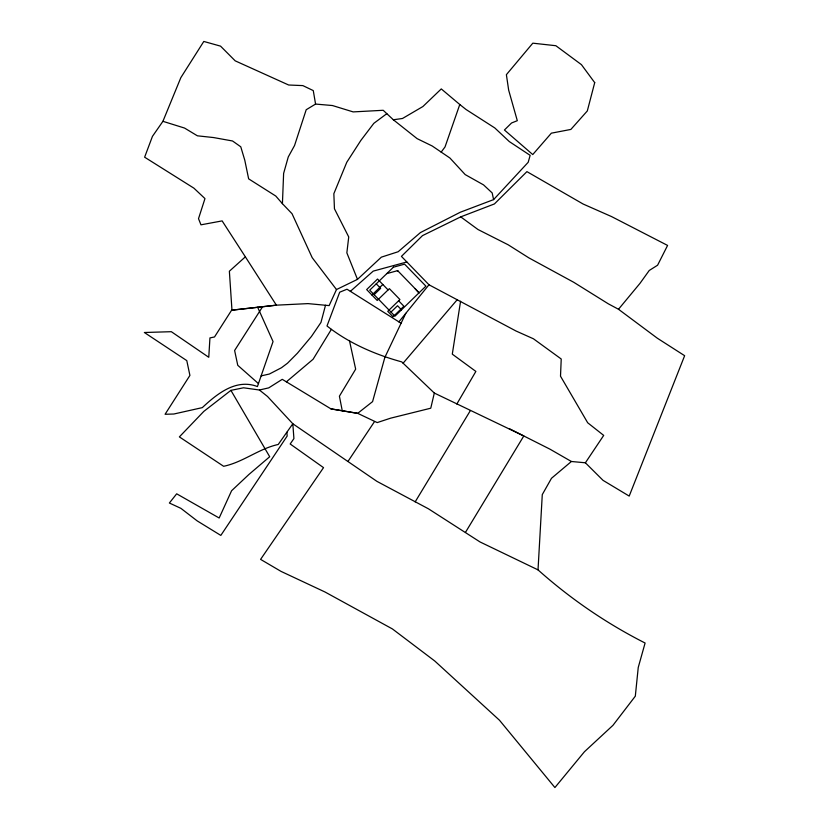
<?xml version="1.0" encoding="UTF-8"?>
<svg xmlns="http://www.w3.org/2000/svg" width="829" height="829" viewBox="0 0 829 829"><rect width="100%" height="100%" fill="white"/><g stroke="black" fill="none" stroke-linecap="round" stroke-linejoin="round"><path stroke-width="1.24" d="M336.481 289.549L312.191 257.664L292.046 213.727L282.42 203.675L283.622 173.406L288.274 156.93L294.544 145.531L306.202 109.739L315.569 104.071L332.429 105.532L353.164 111.905L383.205 110.288L393.34 119.77L417.111 138.64L432.189 145.987L449.929 158.028L465.183 174.587L483.545 184.888L492.177 192.929L493.597 199.613L460.282 212.245L420.427 232.576L398.158 251.736L381.35 257.156L357.486 279.363L336.481 289.549L329.134 305.6L307.973 303.611L276.378 305.165L231.965 310.17L229.374 271.228L245.363 256.835L222.131 220.897L200.97 224.825L198.514 218.659L204.97 198.587L193.903 188.162L144.629 157.199L152.443 136.37L162.919 121.324L180.836 77.657L203.799 41.45L220.545 46.134L235.187 60.838L288.647 85.004L302.844 85.605L313.269 90.589L315.569 104.071M538.021 569.875L480.043 541.959L428.479 508.83L376.926 481.359L292.824 423.764L278.233 444.468C258.752 448.717 243.094 462.24 223.633 466.292L179.375 436.893L203.851 411.36L230.918 390.366L243.519 387.785L259.404 390.013L267.508 396.469L292.824 423.764L293.912 438.603L290.181 443.992L323.528 467.639L260.586 559.378L281.031 571.388L325.02 592.01L392.418 628.942L434.779 661.014L499.483 720.235L554.912 787.55L584.435 751.748L612.963 725.323L635.315 696.173L638.247 667.449L645.097 643.024C606.341 623.356 570.518 598.849 538.021 569.875L542.28 494.602L551.482 478.292L571.399 461.494L585.388 462.789L603.066 480.374L629.201 496.084L684.64 355.703L657.335 338.211L618.496 309.269L608.289 303.808L573.699 282.264L528.871 257.871L508.208 244.814L477.991 229.519L460.727 216.866L422.489 235.623L401.433 256.379L428.976 284.772L515.99 330.999L533.441 338.792L561.223 358.998L560.508 376.2L587.688 422.769L603.699 435.401L585.388 462.789M460.572 301.259L452.292 354.149L475.867 371.423L456.82 404.044M401.081 323.248L347.009 289.217L339.703 292.202L326.999 325.973C348.698 343.133 375.143 354.605 401.723 361.879L434.313 393.05L430.769 408.2L390.646 418.168L377.205 422.583L357.703 413.339L330.968 408.884L282.254 379.33L268.751 387.868L259.404 390.013M325.507 305.269L320.968 322.429L311.424 336.481L297.393 353.237L287.508 363.206L281.445 367.755L269.373 374.024L261.114 375.9M393.34 119.77L402.49 118.485L422.894 106.537L441.277 88.921L459.784 104.506L445.028 146.94L441.142 152.153M405.785 313.341L384.863 357.361L372.573 401.63L357.703 413.339L330.968 408.884M415.163 501.877L470.385 410.562M465.452 532.394L523.804 435.961L434.313 393.05M331.372 329.362L313.093 359.258L286.378 381.837M245.363 256.835L276.378 305.165L262.586 306.74L234.617 350.48L237.757 365.299L258.441 383.589M348.066 461.297L374.428 421.702M398.873 321.87L428.976 284.772M618.496 309.269L639.978 283.363L649.242 270.472L657.594 265.207L667.583 245.425L611.615 216.607L583.108 204.017L526.923 171.634L494.405 203.944L460.727 216.866M403.101 363.195L457.328 299.57M493.597 199.613L528.197 162.287L530.145 155.344L509.296 141.572L494.789 127.935L466.053 109.501L459.784 104.506M371.941 295.02L382.811 284.482M374.117 294.678L380.656 288.337L376.262 283.819M398.262 271.27L397.34 270.731M390.987 312.077L397.526 305.735L401.495 309.828M415.122 288.668L418.894 292.958M350.366 291.331L373.226 271.114L406.852 261.964M386.811 113.677L373.827 123.334L360.822 140.464L346.781 162.266L333.849 193.706L334.45 208.794L348.729 236.939L346.854 252.855L357.486 279.363M386.791 273.601L397.651 270.648L419.101 292.761M257.674 307.3L273.052 341.569L257.415 386.552C236.058 378.335 217.001 393.899 202.297 407.63L173.852 414.013L165.075 414.282L189.914 375.423L186.784 360.605L144.36 332.502L171.334 331.693L208.763 357.289L209.944 337.921L214.514 336.957L231.623 310.181L262.586 306.74M162.919 121.324L184.546 128.06L197.385 135.811L213.592 137.562L232.545 140.982L240.773 146.806L244.783 160.204L248.648 178.857L275.788 196.048L282.42 203.675M509.161 428.583L549.99 449.183L571.399 461.494M388.086 289.912L377.537 279.041L366.667 289.59L377.205 300.461L389.381 288.658L399.92 299.528L387.754 311.331L393.029 316.771L403.899 306.222L398.625 300.792M230.918 390.366L269.705 456.738L248.949 474.437L231.592 490.737L219.167 518.001L176.681 493.815L169.375 503.016L180.888 508.343L197.157 520.871L220.825 535.41L287.166 436.054L286.907 432.272M349.423 340.46L355.662 369.143L339.413 396.179L342.253 410.749M594.714 82.641L587.315 110.941L570.87 129.428L551.358 133.168L532.746 154.567L504.426 129.998L511.576 122.972L517.306 120.692L508.664 90.133L506.384 74.672L532.809 43.17L555.865 45.719L581.44 64.652L594.714 82.641M393.412 267.197L369.734 290.15L394.956 316.17L425.909 286.15L404.573 264.15L393.412 267.197"/></g></svg>
